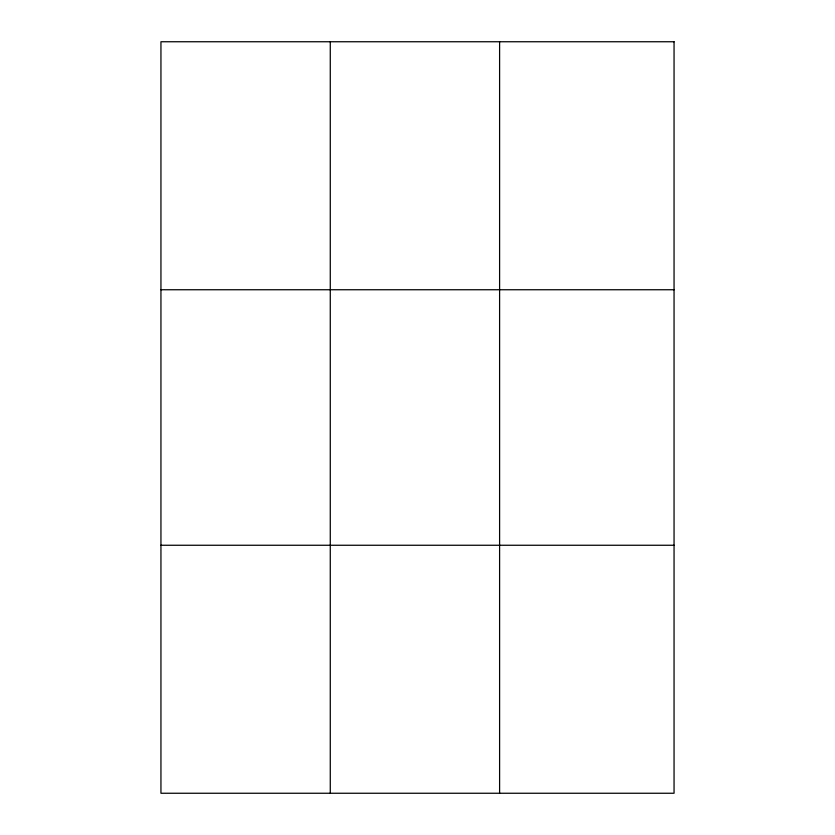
<?xml version="1.0" encoding="UTF-8"?>
<svg xmlns="http://www.w3.org/2000/svg" width="835" height="835" viewBox="0 0 835 835"><rect width="100%" height="100%" fill="white"/><g stroke="black" fill="none" stroke-linecap="round" stroke-linejoin="round"><path stroke-width="1.25" d="M330.274 41.75L330.274 793.25M499.601 41.75L499.601 793.25M160.946 289.745L674.054 289.745M160.946 545.255L674.054 545.255M674.054 41.75L674.054 793.25L160.946 793.25L160.946 41.75L674.054 41.75"/></g></svg>
